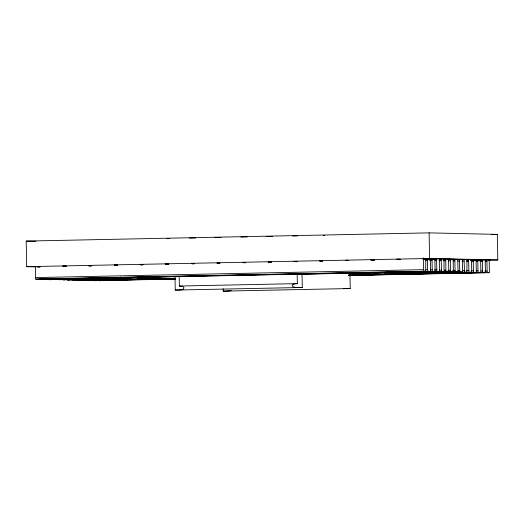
<?xml version="1.0" encoding="UTF-8"?>
<svg xmlns="http://www.w3.org/2000/svg" width="524" height="524" viewBox="0 0 524 524"><rect width="100%" height="100%" fill="white"/><g stroke="black" fill="none" stroke-linecap="round" stroke-linejoin="round"><path stroke-width="0.79" d="M105.317 277.969L105.265 278.827M60.627 278.558L60.417 279.692L109.418 278.598L58.059 279.646L57.843 279.056M83.558 279.069C84.141 280.766 80.86 281.034 80.775 279.567M51.483 278.506C51.935 280.032 48.889 280.235 48.732 278.978M74.415 279.01L74.218 279.993L71.683 279.593M97.248 279.515C97.68 281.224 94.143 281.231 94.444 279.6M418.552 272.251L418.401 273.063L466.917 272.192L466.963 261.175C466.19 259.046 469.386 259.138 468.672 261.214L468.856 270.659C468.017 273.05 472.628 273.174 471.711 270.725L471.534 261.273C470.755 259.144 473.951 259.236 473.238 261.312L473.421 270.757C472.583 273.148 477.2 273.273 476.283 270.823L476.1 261.378C475.32 259.249 478.517 259.341 477.809 261.411L477.986 270.862C477.148 273.246 481.766 273.371 480.849 270.921L480.665 261.476C479.886 259.347 483.082 259.439 482.375 261.515L482.558 270.96C481.713 273.351 486.331 273.476 485.414 271.026L485.231 261.574C484.451 259.446 487.648 259.537 486.94 261.614L487.124 271.065C486.324 273.286 490.261 273.397 489.39 271.111L489.161 259.301M42.346 278.447L42.175 279.266L39.673 279.063M69.843 279.056C70.157 280.674 66.666 280.589 66.941 278.991M92.676 279.561L92.46 280.406L89.977 280.091M418.925 272.27L418.827 272.768L416.37 272.729A1.579 0.354 88.8 0 1 416.017 271.701M65.166 279.089C65.317 280.785 61.74 280.216 62.343 278.454M88.097 279.593C88.242 281.29 84.665 280.726 85.274 278.958M64.963 279.796L105.121 278.978L105.16 277.949M56.022 279.017L55.852 279.593L119.734 278.192L53.468 279.541L55.871 279.574M78.954 279.521L78.783 280.098L76.399 280.045L130.116 279.056A1.618 0.891 88.6 0 0 131.052 277.478M101.178 280.137C101.119 281.342 98.578 280.864 98.997 279.554M464.585 272.139L464.107 261.109C464.821 259.033 461.618 258.948 462.397 261.07L462.581 270.522C463.498 272.971 458.886 272.847 459.725 270.456L459.541 261.011C460.249 258.935 457.052 258.843 457.832 260.972L458.015 270.423C458.939 272.899 454.216 272.768 455.055 270.358L454.878 260.906C455.585 258.83 452.389 258.738 453.168 260.867L453.352 270.319C454.269 272.768 449.651 272.644 450.489 270.253L450.312 260.808C451.02 258.732 447.824 258.64 448.603 260.769L448.78 270.214C449.697 272.663 445.086 272.539 445.924 270.155L445.741 260.703C446.455 258.633 443.258 258.542 444.038 260.67L444.005 271.681L373.605 272.991L373.049 274.124L371.66 274.615A157.501 1.1 -1.1 0 1 349.986 275.152L348.336 275.192M37.689 266.958L40.269 266.559M46.852 279.043L44.363 279.344L44.114 278.486M37.676 279.017L425.717 271.281L425.77 260.264C424.99 258.136 428.187 258.227 427.479 260.304L427.656 269.749C426.818 272.139 431.435 272.264 430.518 269.814L430.335 260.363C429.556 258.24 432.752 258.325 432.045 260.402L432.221 269.853C431.383 272.238 436.001 272.362 435.084 269.912L434.9 260.467C434.121 258.339 437.317 258.43 436.61 260.507L436.793 269.952C435.955 272.342 440.566 272.467 439.649 270.017L439.466 260.566C438.686 258.437 441.889 258.529 441.175 260.605L441.653 271.635M139.974 276.921L138.788 277.615A157.501 1.1 -1.1 0 0 127.679 277.936L51.287 279.488M37.584 279.187L35.822 279.154L35.625 278.689L35.318 266.552M60.417 279.692L58.059 279.646M183.262 288.993L184.035 287.892L183.328 286.897A10.375 8.777 79.9 0 0 179.378 286.143M292.982 284.591L292.097 285.691L292.903 286.687A10.375 10.074 65.3 0 0 297.416 287.447M329.766 273.299L328.234 273.659A157.501 1.1 -1.1 0 0 302.021 274.091L174.99 276.685A157.501 1.1 -1.1 0 0 153.309 277.222L46.695 279.397M177.479 276.403L44.363 279.344M74.192 279.999L116.813 279.135A1.598 0.622 88.7 0 0 117.402 277.956M78.757 280.104L130.116 279.056M97.025 280.504L175.475 278.906M462.345 272.087L419.711 272.932L460.013 272.041M418.368 273.083L415.558 273.24A1.618 0.38 88.2 0 1 415.159 272.218M411.386 273.417L405.242 273.639L471.482 272.29M174.99 276.685L175.245 290.067L179.437 289.969M346.05 288.639L350.242 288.534L349.953 273.58M35.625 266.873L26.691 266.677L26.2 241.086L429.104 232.872L497.309 234.379L497.8 259.969L488.813 260.153M189.308 238.151L195.655 238.027M214.702 237.634L221.049 237.51M240.883 237.103L247.23 236.972M266.277 236.586L272.624 236.455M491.591 234.497L497.309 234.379M26.691 266.677L429.595 258.463L497.8 259.969M62.913 266.094L66.148 266.028M88.792 265.57L91.215 265.517M114.664 265.039L117.094 264.993M140.543 264.515L142.967 264.463M165.61 264.004L168.846 263.939M191.489 263.474L193.913 263.428M217.368 262.95L219.792 262.897M243.241 262.419L245.671 262.373M268.314 261.908L271.55 261.843M294.187 261.384L296.617 261.332M320.066 260.854L322.496 260.808M345.945 260.33L348.368 260.277M371.012 259.819L374.247 259.753M400.126 259.223L396.891 259.288L400.218 259.269M422.763 258.764L425.999 258.699M63.542 266.133L65.991 266.081M88.877 265.616L91.327 265.57M114.206 265.098L117.474 265.033M140.353 264.568L142.81 264.515M165.689 264.05L168.138 264.004M191.836 263.52L194.293 263.467M217.172 263.002L219.622 262.95M242.501 262.485L245.769 262.419M268.655 261.954L271.104 261.902M293.984 261.437L297.252 261.371M320.131 260.906L322.588 260.854M345.467 260.389L347.916 260.336M371.614 259.852L374.071 259.806M423.097 258.804L427.184 258.725M62.808 266.29L65.945 266.231M88.7 265.766L91.052 265.714M114.586 265.236L116.944 265.19M140.478 264.712L142.829 264.659M165.584 264.201L168.721 264.135M191.47 263.67L193.828 263.624M217.178 263.146L219.497 263.1M242.671 262.629L245.756 262.563M268.17 262.105L271.308 262.046L268.262 262.157M294.062 261.581L297.2 261.515M319.948 261.05L322.306 261.004M345.84 260.526L348.191 260.474M370.946 260.009L374.084 259.95M396.832 259.485L399.969 259.419M423.51 258.941L430.564 258.797M63.221 266.336L65.67 266.284M88.569 265.819L91.838 265.753M114.736 265.282L117.193 265.236M140.085 264.771L142.541 264.718M166.252 264.234L168.708 264.181M191.784 263.716L194.083 263.67M217.021 263.199L220.08 263.14M243.025 262.668L244.557 262.635M294.37 261.62L296.826 261.574M319.719 261.109L322.175 261.057M345.886 260.572L348.342 260.52M371.241 260.055L374.509 259.989M396.589 259.537L399.858 259.472M422.757 259.007L431.75 258.823M64.55 266.454L66.148 266.421M89.263 265.923L91.713 265.878M114.592 265.413L117.258 265.373M141.218 264.889L142.816 264.856M166.593 264.358L168.224 264.325M192.681 263.827L194.312 263.795M217.964 263.31L219.595 263.277M244.053 262.779L245.684 262.747M269.329 262.269L270.96 262.229M295.425 261.731L297.056 261.699M320.701 261.221L322.332 261.188M371.811 260.166L374.437 260.133M398.397 259.649L399.995 259.616M423.955 259.125L435.136 258.895M426.569 259.125L436.315 258.922M433.551 259.125L435.084 259.092M439.256 259.059L440.881 259.026M443.828 259.157L445.452 259.125M443.887 259.301L445.295 259.269M447.417 259.229L448.832 259.197M447.561 259.275L450.018 259.223M444.077 259.491L445.321 259.465M453.398 259.301L447.182 259.426L454.583 259.328M448.275 259.603L459.247 259.432M425.861 260.336L427.479 260.304M455.86 259.642L459.921 259.557M462.201 259.563L463.812 259.531M429.615 260.454L432.045 260.402M466.753 259.662L468.384 259.629M434.972 260.539L436.61 260.507M470.513 259.78L472.949 259.734M468.305 259.969L466.845 260.002L468.515 260.015M470.493 259.924L476.329 259.806M439.073 260.651L441.175 260.605M470.971 259.963L477.515 259.832M470.631 260.114L482.08 259.93M443.304 260.756L445.741 260.703M448.295 260.847L450.312 260.808M477.377 260.173L483.377 260.101M485.014 260.068L486.645 260.035M488.905 260.101L490.536 260.068L424.44 258.614M453.247 260.939L454.878 260.906M457.668 261.05L459.541 261.011M461.965 261.155L464.107 261.109M466.537 261.253L468.672 261.214M471.679 261.345L473.238 261.312M476.178 261.443L477.809 261.411M479.945 261.561L482.375 261.515M485.322 261.646L486.94 261.614M35.527 277.576L423.68 269.663L423.955 271.236L425.717 271.281M426.025 269.781L427.656 269.749M430.689 269.88L432.221 269.853M434.337 270.004L436.793 269.952M439.734 270.083L441.359 270.05M444.3 270.188L445.924 270.155M448.059 270.305L450.489 270.253M452.618 270.404L455.055 270.358M35.822 279.154L423.975 271.242M458.094 270.489L459.725 270.456M462.653 270.594L464.29 270.561M39.798 279.24L430.283 271.38M432.516 271.432L301.084 274.111L298.582 273.783M466.412 270.712L468.856 270.659M328.234 273.659L434.848 271.484M48.929 279.443L138.788 277.615M150.571 277.34L160.37 277.144M345.617 272.762L347.222 273.364L437.082 271.53M470.971 270.81L473.421 270.757M439.42 271.583L362.994 273.142A157.501 1.1 -1.1 0 0 347.222 273.364M476.355 270.895L477.986 270.862M443.985 271.687L375.413 272.984M480.921 270.993L482.558 270.96M446.219 271.733L394.86 272.781L450.784 271.832M484.667 271.111L487.124 271.065M407.548 271.681A1.598 0.622 88.7 0 0 408.163 272.69L453.116 271.884M67.196 279.849L107.459 279.089M416.37 272.729L455.349 271.936M69.627 279.901L108.606 279.109A1.579 0.354 88.8 0 0 108.927 278.008M418.8 272.781L457.779 271.989M71.86 279.947L116.813 279.135M415.558 273.24L466.917 272.192M80.991 280.15L149.563 278.853L138.755 278.971M85.556 280.255L161.982 278.696A157.501 1.1 -1.1 0 0 174.689 278.519M473.716 272.342L397.29 273.901A157.501 1.1 -1.1 0 1 386.188 274.222L385.153 273.803L384.681 272.742M87.888 280.301L175.304 278.519M386.188 274.222L476.047 272.395M90.128 280.353L175.271 278.617M371.66 274.615L478.281 272.441M92.46 280.406L174.911 278.722M480.613 272.493L348.329 275.139M94.693 280.451L175.56 278.807M349.416 275.264L482.846 272.539M349.528 275.355L485.178 272.591M99.259 280.556L175.396 279.076M349.94 275.447L489.154 272.683M175.245 290.067L302.276 287.479L302.021 274.091M223.165 288.763L223.211 291.128L350.242 288.534M297.429 287.565L302.276 287.479M223.211 291.128L228.058 291.043M153.309 277.222L152.124 276.941M26.2 241.086L35.946 241.302M33.955 266.572L35.586 266.605M37.217 266.644L40.479 266.716M37.243 266.906L39.68 266.958M106.175 279.05L105.986 278.002M39.025 266.631L39.202 266.991M106.582 278.748L106.392 277.949M76.353 279.986L76.163 279.05M53.448 279.515L53.232 278.545M419.711 272.932L419.632 272.211M419.842 272.827L419.796 272.277M429.104 232.872L429.595 258.463M423.458 257.854L423.68 269.663M297.173 274.176L297.35 283.628L179.365 286.032L179.182 276.587M292.929 284.453A10.552 10.336 -88.8 0 1 297.35 283.707M183.334 289.215A10.552 9.072 -88.8 0 1 179.444 289.883M346.043 288.541A10.552 9.072 87.9 0 1 343.908 288.528M231.326 290.525A10.375 10.087 -70.6 0 1 228.064 290.925M364.016 272.749A1.827 1.408 86.7 0 1 363.021 272.952M375.394 272.84A1.723 1.212 88.5 0 1 374.667 272.716M387.282 271.701A1.644 1.015 87.6 0 1 386.221 272.768M109.719 277.949A1.618 0.38 89.7 0 1 109.418 278.539M402.884 272.238A1.618 0.74 87.9 0 1 402.334 272.703M413.377 271.674A1.579 0.465 88.1 0 1 412.958 272.696M122.636 279.082A1.618 0.74 89.5 0 1 121.889 278.015M411.91 272.225A1.644 0.517 89 0 1 411.386 273.325M405.229 273.508A1.723 0.727 88.1 0 1 404.371 272.238M398.299 272.749A1.827 0.924 89.1 0 1 397.31 273.711M127.66 277.753A1.827 0.924 89.1 0 1 126.893 277.432M120.52 276.947A1.723 0.727 -89.9 0 1 119.741 278.061M113.59 278.329A1.644 0.517 89 0 1 113.046 277.458M394.854 272.716A1.618 0.891 88.6 0 1 393.93 271.701M112.018 279.128A1.579 0.465 89.4 0 1 111.547 278.021M138.749 278.879A1.644 1.015 89.6 0 1 137.589 277.458M150.958 277.281A1.723 1.212 88.5 0 1 149.576 278.709M161.949 278.506A1.827 1.408 -89.9 0 1 160.259 277.176M166.927 238.675A157.501 1.1 -1.1 0 1 169.586 238.61M292.693 236.062A157.501 1.1 -1.1 0 1 297.436 235.977M323.269 235.538A157.501 1.1 -1.1 0 1 324.801 235.512"/></g></svg>
